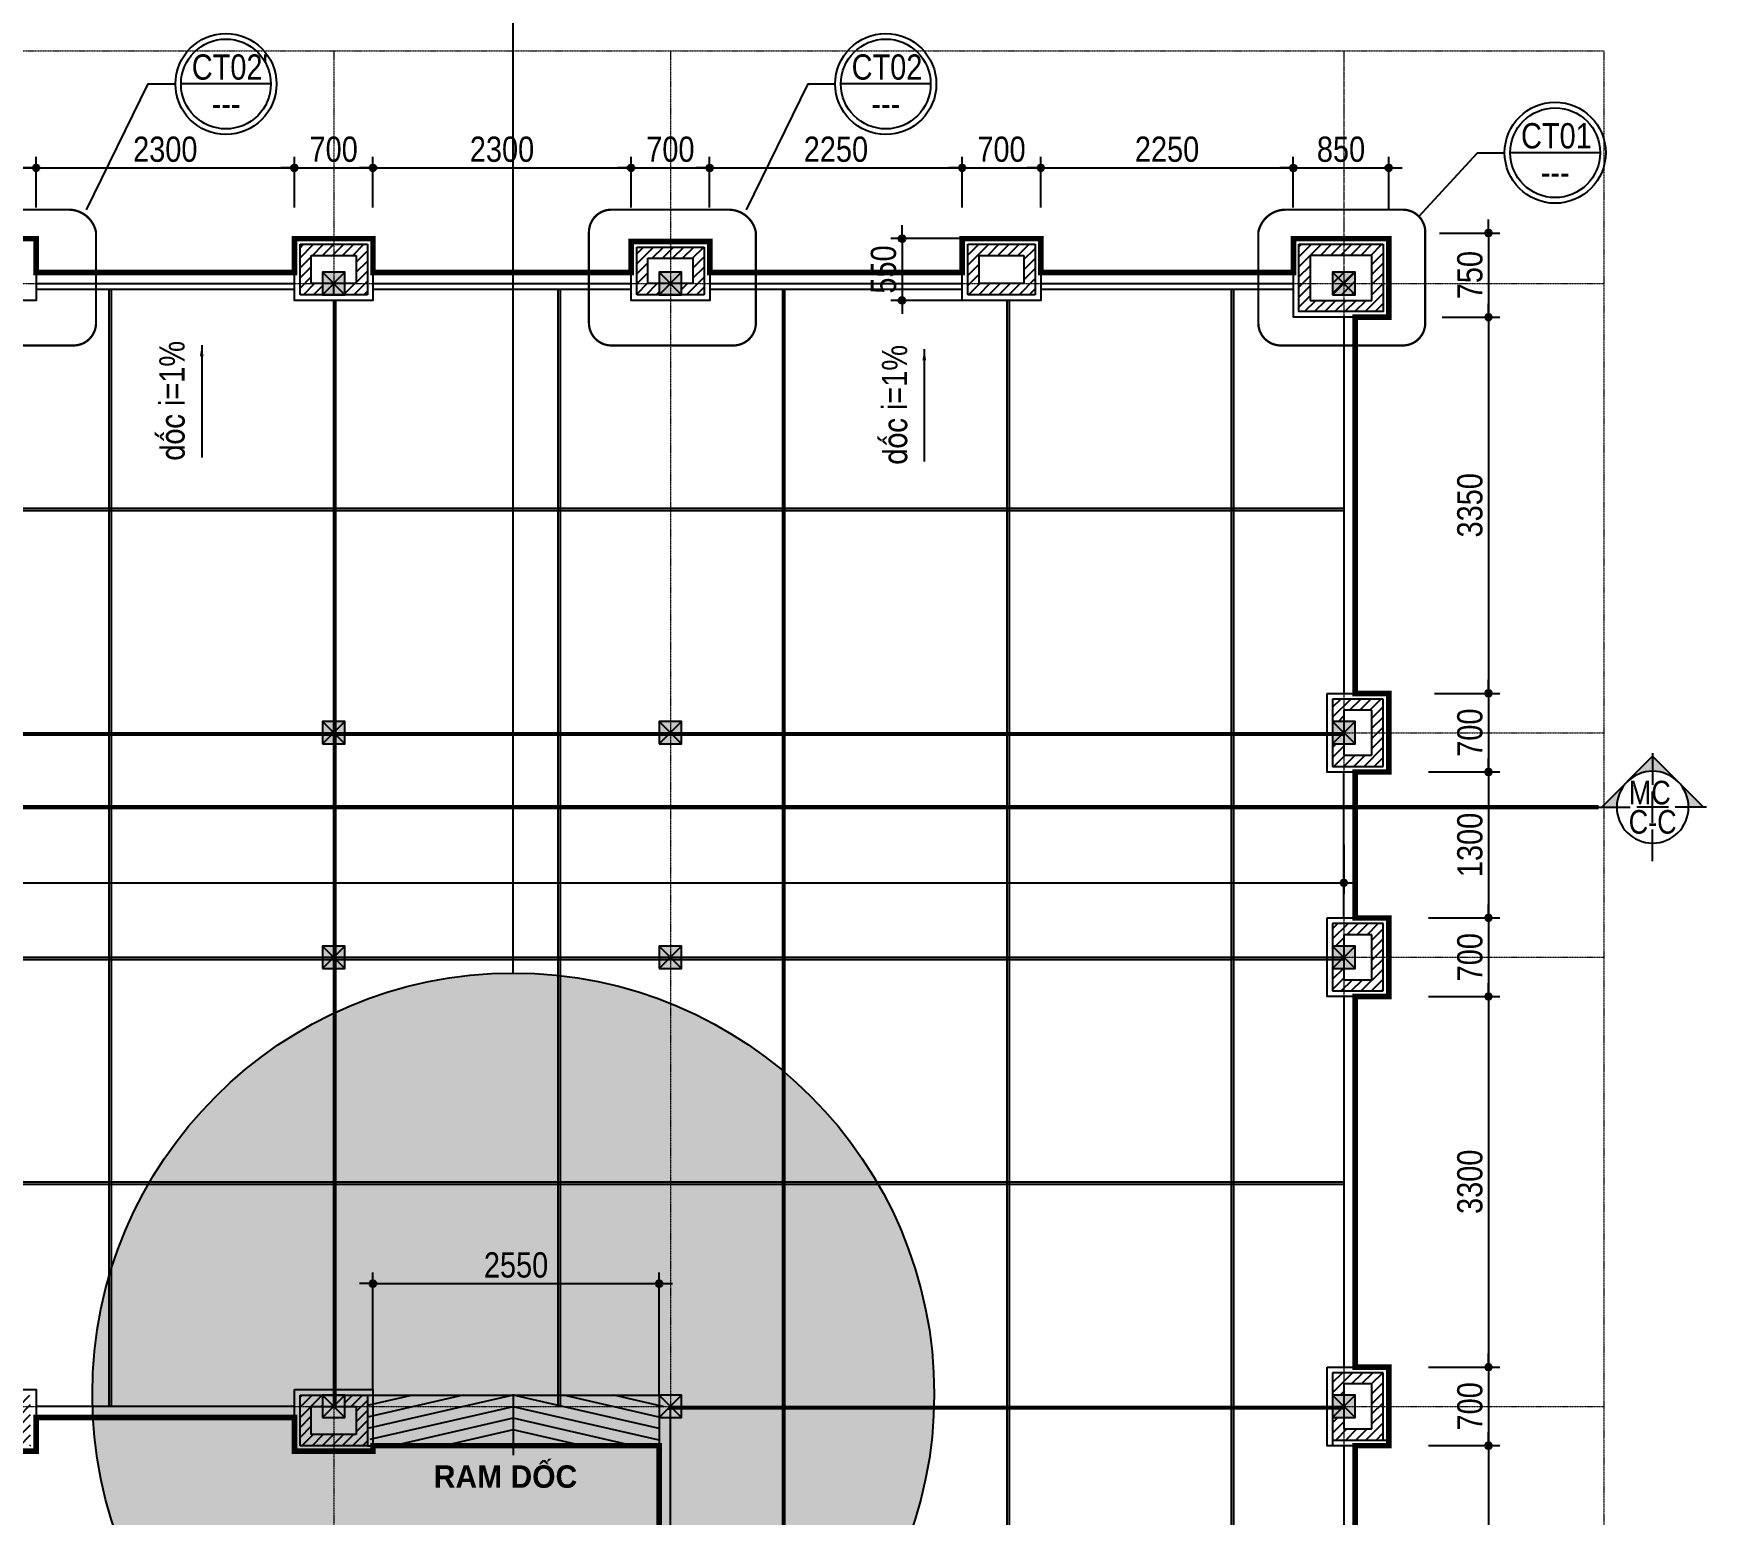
# Model space of a CAD drawing. Extents: x -79995 to 347433, y -157641 to 104789.
# Drawn here: x 8223 to 23130, y 9285 to 22475 of the extents above; entities that cross this region are included whole.
import ezdxf
from ezdxf.enums import TextEntityAlignment as Align

# ---------------------------------------------------------------- set-up
doc = ezdxf.new("R2010")
doc.units = 0
doc.linetypes.add('ACAD_ISO10W100', pattern=[18, 12, -3, 0, -3])
doc.linetypes.add('DASHED2', pattern=[0.375, 0.25, -0.125])
doc.layers.get('0').update_dxf_attribs({"color": 255, "linetype": 'CONTINUOUS'})
doc.layers.get('DEFPOINTS').update_dxf_attribs({"linetype": 'CONTINUOUS'})
for name, color, linetype in [('009', 251, 'CONTINUOUS'), ('daucat', 220, 'CONTINUOUS'), ('DIM', 1, 'CONTINUOUS'), ('HACTH', 8, 'CONTINUOUS'), ('KYHIEU', 3, 'CONTINUOUS'), ('TAGS', 60, 'CONTINUOUS'), ('TEXT', 7, 'CONTINUOUS'), ('TUONG', 131, 'CONTINUOUS'), ('WALL', 4, 'CONTINUOUS')]:
    doc.layers.add(name, color=color, linetype=linetype)
for name, color, linetype, lineweight in [('CAY', 84, 'CONTINUOUS', 5), ('NET-THAY', 2, 'CONTINUOUS', 13), ('TRUC', 24, 'CONTINUOUS', 0)]:
    doc.layers.add(name, color=color, linetype=linetype, lineweight=lineweight)
doc.styles.add('1', font='', dxfattribs={"height": 250})
doc.styles.add('HEL-CONDENSE', font='')
doc.styles.add('KICHTHUOC', font='', dxfattribs={"width": 0.8})
doc.styles.add('SWISS-CONDENSE', font='')
doc.styles.add('VNI-HELVE-CONDENSE', font='')
doc.styles.add('VNI-HELVE-CONDENSEN', font='')
doc.styles.get('1').set_extended_font_data('VNI-Helve-Condense')
doc.styles.get('HEL-CONDENSE').set_extended_font_data('VNI-Helve-Condense')
doc.styles.get('KICHTHUOC').set_extended_font_data('VNI-Helve-Condense')
doc.styles.get('SWISS-CONDENSE').set_extended_font_data('VNI-Swiss-Condense')
doc.styles.get('VNI-HELVE-CONDENSE').set_extended_font_data('VNI-Helve-Condense')
doc.styles.get('VNI-HELVE-CONDENSEN').set_extended_font_data('VNI-Helve-Condense')
doc.dimstyles.new('1-100', dxfattribs={"dimtxt": 200, "dimasz": 60, "dimexe": 0, "dimexo": 0, "dimgap": 70, "dimtad": 1, "dimtoh": 1, "dimdec": 0, "dimzin": 9, "dimdsep": 46, "dimtxsty": 'KICHTHUOC', "dimblk": 'KTHUOC', "dimcen": 15, "dimdle": 150, "dimclrd": 256, "dimclre": 256, "dimclrt": 7, "dimadec": 0, "dimazin": 0, "dimtfac": 1, "dimtdec": 0, "dimtix": 1, "dimtmove": 2, "dimatfit": 3, "dimfxl": 1, "dimtolj": 1, "dimtzin": 1, "dimarcsym": 0})
doc.dimstyles.new('D100', dxfattribs={"dimtxt": 225, "dimasz": 1.2, "dimexe": 100, "dimexo": 0, "dimgap": 50, "dimtad": 1, "dimdec": 0, "dimzin": 13, "dimdsep": 46, "dimtxsty": 'HEL-CONDENSE', "dimblk": 'D50', "dimcen": 0, "dimclrd": 1, "dimclre": 1, "dimclrt": 7, "dimadec": 0, "dimazin": 0, "dimtfac": 1, "dimtdec": 0, "dimtmove": 0, "dimatfit": 3, "dimldrblk": 'D50', "dimfxl": 1, "dimtolj": 1, "dimtzin": 13, "dimarcsym": 0})
pattern_1 = [(45, (-1312525.24, -405070), (-44.9012806, 44.9012806), [])]

# ---------------------------------------------------------------- blocks, each defined once
blk = doc.blocks.new('A$C225A2996')
at = {"layer": 'WALL'}
blk.add_hatch(color=4, dxfattribs=at).paths.add_polyline_path([(531, 82), (731, 82), (731, 282), (531, 282)])
at = {"layer": 'WALL', "color": 4}
for p, q in [((531, 282), (731, 82)), ((531, 82), (731, 282))]:
    blk.add_line(p, q, dxfattribs=at)
blk.add_lwpolyline([(531, 82), (731, 82), (731, 282), (531, 282)], close=True, dxfattribs=at)
blk = doc.blocks.new('mc2')
at = {"layer": 'KYHIEU', "ltscale": 0.7}
h = blk.add_hatch(color=256, dxfattribs=at)
h.paths.add_polyline_path([(600, 400), (600, 566), (317, 283, -0.198912)])
h.paths.add_polyline_path([(200, 0, -0.198912), (317, 283), (34, 0)])
h.paths.add_polyline_path([(317, -283, -0.198912), (200, 0), (34, 0)])
h.paths.add_polyline_path([(600, -566), (600, -400, -0.198912), (317, -283)])
for p, q in [((600, 566), (34, 0)), ((600, 600), (600, 250)), ((0, 0), (350, 0)), ((600, -566), (34, 0)), ((775, 0), (425, 0)), ((600, -175), (600, 175)), ((1200, 0), (850, 0)), ((600, -600), (600, -250))]:
    blk.add_line(p, q, dxfattribs=at)
blk.add_circle((600, 0), 400, dxfattribs=at)
at = {"style": 'VNI-HELVE-CONDENSE'}
for height, p in [(300, (612, 182)), (225, (609, -187))]:
    blk.add_attdef('A', text='', height=height, dxfattribs=at).set_placement(p, align=Align.MIDDLE_CENTER)
blk = doc.blocks.new('D50')
at = {"layer": 'DIM'}
blk.add_hatch(color=256, dxfattribs=at).paths.add_polyline_path([(25, 0, 1), (-25, 0, 1)])
blk.add_line((25, 0), (100, 0), dxfattribs=at)
blk.add_circle((0, 0), 25, dxfattribs=at)
blk = doc.blocks.new('*D99')
at = {"layer": 'DEFPOINTS', "color": 0, "transparency": 16777216}
for p in [(8248, 21278), (7548, 20925), (8248, 20925)]:
    blk.add_point(p, dxfattribs=at)
at = {"layer": 'DIM', "color": 1, "lineweight": -2, "transparency": 16777216}
for p, q in [((7548, 20925), (7548, 21378)), ((8248, 20925), (8248, 21378)), ((7550, 21278), (8247, 21278))]:
    blk.add_line(p, q, dxfattribs=at)
at = {"layer": 'DIM', "color": 1, "lineweight": -2, "transparency": 16777216, "xscale": 1.199999999999999, "yscale": 1.199999999999999, "zscale": 1.199999999999999, "rotation": 180}
blk.add_blockref('D50', (7548, 21278), dxfattribs=at)
at = {"layer": 'DIM', "color": 1, "lineweight": -2, "transparency": 16777216, "xscale": 1.199999999999999, "yscale": 1.199999999999999, "zscale": 1.199999999999999}
blk.add_blockref('D50', (8248, 21278), dxfattribs=at)
at = {"layer": 'DIM', "color": 7, "transparency": 16777216, "insert": (7898, 21443), "char_height": 225, "attachment_point": 5, "style": 'HEL-CONDENSE'}
blk.add_mtext('\\A1;700', dxfattribs=at)
blk = doc.blocks.new('*D100')
at = {"layer": 'DEFPOINTS', "color": 0, "transparency": 16777216}
for p in [(10548, 21278), (8248, 20925), (10548, 20925)]:
    blk.add_point(p, dxfattribs=at)
at = {"layer": 'DIM', "color": 1, "lineweight": -2, "transparency": 16777216}
for p, q in [((8248, 20925), (8248, 21378)), ((10548, 20925), (10548, 21378)), ((8250, 21278), (10547, 21278))]:
    blk.add_line(p, q, dxfattribs=at)
at = {"layer": 'DIM', "color": 1, "lineweight": -2, "transparency": 16777216, "xscale": 1.199999999999999, "yscale": 1.199999999999999, "zscale": 1.199999999999999, "rotation": 180}
blk.add_blockref('D50', (8248, 21278), dxfattribs=at)
at = {"layer": 'DIM', "color": 1, "lineweight": -2, "transparency": 16777216, "xscale": 1.199999999999999, "yscale": 1.199999999999999, "zscale": 1.199999999999999}
blk.add_blockref('D50', (10548, 21278), dxfattribs=at)
at = {"layer": 'DIM', "color": 7, "transparency": 16777216, "insert": (9398, 21443), "char_height": 225, "attachment_point": 5, "style": 'HEL-CONDENSE'}
blk.add_mtext('\\A1;2300', dxfattribs=at)
blk = doc.blocks.new('*D101')
at = {"layer": 'DEFPOINTS', "color": 0, "transparency": 16777216}
for p in [(11248, 21278), (10548, 20925), (11248, 20925)]:
    blk.add_point(p, dxfattribs=at)
at = {"layer": 'DIM', "color": 1, "lineweight": -2, "transparency": 16777216}
for p, q in [((10548, 20925), (10548, 21378)), ((11248, 20925), (11248, 21378)), ((10550, 21278), (11247, 21278))]:
    blk.add_line(p, q, dxfattribs=at)
at = {"layer": 'DIM', "color": 1, "lineweight": -2, "transparency": 16777216, "xscale": 1.199999999999999, "yscale": 1.199999999999999, "zscale": 1.199999999999999, "rotation": 180}
blk.add_blockref('D50', (10548, 21278), dxfattribs=at)
at = {"layer": 'DIM', "color": 1, "lineweight": -2, "transparency": 16777216, "xscale": 1.199999999999999, "yscale": 1.199999999999999, "zscale": 1.199999999999999}
blk.add_blockref('D50', (11248, 21278), dxfattribs=at)
at = {"layer": 'DIM', "color": 7, "transparency": 16777216, "insert": (10898, 21443), "char_height": 225, "attachment_point": 5, "style": 'HEL-CONDENSE'}
blk.add_mtext('\\A1;700', dxfattribs=at)
blk = doc.blocks.new('*D102')
at = {"layer": 'DEFPOINTS', "color": 0, "transparency": 16777216}
for p in [(13548, 21278), (11248, 20925), (13548, 20925)]:
    blk.add_point(p, dxfattribs=at)
at = {"layer": 'DIM', "color": 1, "lineweight": -2, "transparency": 16777216}
for p, q in [((11248, 20925), (11248, 21378)), ((13548, 20925), (13548, 21378)), ((11250, 21278), (13547, 21278))]:
    blk.add_line(p, q, dxfattribs=at)
at = {"layer": 'DIM', "color": 1, "lineweight": -2, "transparency": 16777216, "xscale": 1.199999999999999, "yscale": 1.199999999999999, "zscale": 1.199999999999999, "rotation": 180}
blk.add_blockref('D50', (11248, 21278), dxfattribs=at)
at = {"layer": 'DIM', "color": 1, "lineweight": -2, "transparency": 16777216, "xscale": 1.199999999999999, "yscale": 1.199999999999999, "zscale": 1.199999999999999}
blk.add_blockref('D50', (13548, 21278), dxfattribs=at)
at = {"layer": 'DIM', "color": 7, "transparency": 16777216, "insert": (12398, 21443), "char_height": 225, "attachment_point": 5, "style": 'HEL-CONDENSE'}
blk.add_mtext('\\A1;2300', dxfattribs=at)
blk = doc.blocks.new('*D103')
at = {"layer": 'DEFPOINTS', "color": 0, "transparency": 16777216}
for p in [(14248, 21278), (13548, 20925), (14248, 20925)]:
    blk.add_point(p, dxfattribs=at)
at = {"layer": 'DIM', "color": 1, "lineweight": -2, "transparency": 16777216}
for p, q in [((13548, 20925), (13548, 21378)), ((14248, 20925), (14248, 21378)), ((13550, 21278), (14247, 21278))]:
    blk.add_line(p, q, dxfattribs=at)
at = {"layer": 'DIM', "color": 1, "lineweight": -2, "transparency": 16777216, "xscale": 1.199999999999999, "yscale": 1.199999999999999, "zscale": 1.199999999999999, "rotation": 180}
blk.add_blockref('D50', (13548, 21278), dxfattribs=at)
at = {"layer": 'DIM', "color": 1, "lineweight": -2, "transparency": 16777216, "xscale": 1.199999999999999, "yscale": 1.199999999999999, "zscale": 1.199999999999999}
blk.add_blockref('D50', (14248, 21278), dxfattribs=at)
at = {"layer": 'DIM', "color": 7, "transparency": 16777216, "insert": (13898, 21443), "char_height": 225, "attachment_point": 5, "style": 'HEL-CONDENSE'}
blk.add_mtext('\\A1;700', dxfattribs=at)
blk = doc.blocks.new('*D104')
at = {"layer": 'DEFPOINTS', "color": 0, "transparency": 16777216}
for p in [(16498, 21278), (14248, 20925), (16498, 20925)]:
    blk.add_point(p, dxfattribs=at)
at = {"layer": 'DIM', "color": 1, "lineweight": -2, "transparency": 16777216}
for p, q in [((14248, 20925), (14248, 21378)), ((16498, 20925), (16498, 21378)), ((14250, 21278), (16497, 21278))]:
    blk.add_line(p, q, dxfattribs=at)
at = {"layer": 'DIM', "color": 1, "lineweight": -2, "transparency": 16777216, "xscale": 1.199999999999999, "yscale": 1.199999999999999, "zscale": 1.199999999999999, "rotation": 180}
blk.add_blockref('D50', (14248, 21278), dxfattribs=at)
at = {"layer": 'DIM', "color": 1, "lineweight": -2, "transparency": 16777216, "xscale": 1.199999999999999, "yscale": 1.199999999999999, "zscale": 1.199999999999999}
blk.add_blockref('D50', (16498, 21278), dxfattribs=at)
at = {"layer": 'DIM', "color": 7, "transparency": 16777216, "insert": (15373, 21443), "char_height": 225, "attachment_point": 5, "style": 'HEL-CONDENSE'}
blk.add_mtext('\\A1;2250', dxfattribs=at)
blk = doc.blocks.new('*D105')
at = {"layer": 'DEFPOINTS', "color": 0, "transparency": 16777216}
for p in [(17198, 21278), (16498, 20925), (17198, 20925)]:
    blk.add_point(p, dxfattribs=at)
at = {"layer": 'DIM', "color": 1, "lineweight": -2, "transparency": 16777216}
for p, q in [((16498, 20925), (16498, 21378)), ((17198, 20925), (17198, 21378)), ((16500, 21278), (17197, 21278))]:
    blk.add_line(p, q, dxfattribs=at)
at = {"layer": 'DIM', "color": 1, "lineweight": -2, "transparency": 16777216, "xscale": 1.199999999999999, "yscale": 1.199999999999999, "zscale": 1.199999999999999, "rotation": 180}
blk.add_blockref('D50', (16498, 21278), dxfattribs=at)
at = {"layer": 'DIM', "color": 1, "lineweight": -2, "transparency": 16777216, "xscale": 1.199999999999999, "yscale": 1.199999999999999, "zscale": 1.199999999999999}
blk.add_blockref('D50', (17198, 21278), dxfattribs=at)
at = {"layer": 'DIM', "color": 7, "transparency": 16777216, "insert": (16848, 21443), "char_height": 225, "attachment_point": 5, "style": 'HEL-CONDENSE'}
blk.add_mtext('\\A1;700', dxfattribs=at)
blk = doc.blocks.new('*D106')
at = {"layer": 'DEFPOINTS', "color": 0, "transparency": 16777216}
for p in [(19448, 21278), (17198, 20925), (19448, 20925)]:
    blk.add_point(p, dxfattribs=at)
at = {"layer": 'DIM', "color": 1, "lineweight": -2, "transparency": 16777216}
for p, q in [((17198, 20925), (17198, 21378)), ((19448, 20925), (19448, 21378)), ((17200, 21278), (19447, 21278))]:
    blk.add_line(p, q, dxfattribs=at)
at = {"layer": 'DIM', "color": 1, "lineweight": -2, "transparency": 16777216, "xscale": 1.199999999999999, "yscale": 1.199999999999999, "zscale": 1.199999999999999, "rotation": 180}
blk.add_blockref('D50', (17198, 21278), dxfattribs=at)
at = {"layer": 'DIM', "color": 1, "lineweight": -2, "transparency": 16777216, "xscale": 1.199999999999999, "yscale": 1.199999999999999, "zscale": 1.199999999999999}
blk.add_blockref('D50', (19448, 21278), dxfattribs=at)
at = {"layer": 'DIM', "color": 7, "transparency": 16777216, "insert": (18323, 21443), "char_height": 225, "attachment_point": 5, "style": 'HEL-CONDENSE'}
blk.add_mtext('\\A1;2250', dxfattribs=at)
blk = doc.blocks.new('*D107')
at = {"layer": 'DEFPOINTS', "color": 0, "transparency": 16777216}
for p in [(20298, 21278), (19448, 20925), (20298, 20910)]:
    blk.add_point(p, dxfattribs=at)
at = {"layer": 'DIM', "color": 1, "lineweight": -2, "transparency": 16777216}
for p, q in [((19448, 20925), (19448, 21378)), ((20298, 20910), (20298, 21378)), ((19450, 21278), (20297, 21278))]:
    blk.add_line(p, q, dxfattribs=at)
at = {"layer": 'DIM', "color": 1, "lineweight": -2, "transparency": 16777216, "xscale": 1.199999999999999, "yscale": 1.199999999999999, "zscale": 1.199999999999999, "rotation": 180}
blk.add_blockref('D50', (19448, 21278), dxfattribs=at)
at = {"layer": 'DIM', "color": 1, "lineweight": -2, "transparency": 16777216, "xscale": 1.199999999999999, "yscale": 1.199999999999999, "zscale": 1.199999999999999}
blk.add_blockref('D50', (20298, 21278), dxfattribs=at)
at = {"layer": 'DIM', "color": 7, "transparency": 16777216, "insert": (19873, 21443), "char_height": 225, "attachment_point": 5, "style": 'HEL-CONDENSE'}
blk.add_mtext('\\A1;850', dxfattribs=at)
blk = doc.blocks.new('*D108')
at = {"layer": 'DEFPOINTS', "color": 0, "transparency": 16777216}
for p in [(20751, 20698), (20773, 19948), (21187, 19948)]:
    blk.add_point(p, dxfattribs=at)
at = {"layer": 'DIM', "color": 1, "lineweight": -2, "transparency": 16777216}
for p, q in [((20751, 20698), (21287, 20698)), ((21187, 20696), (21187, 19949)), ((20773, 19948), (21287, 19948))]:
    blk.add_line(p, q, dxfattribs=at)
at = {"layer": 'DIM', "color": 1, "lineweight": -2, "transparency": 16777216, "xscale": 1.199999999999999, "yscale": 1.199999999999999, "zscale": 1.199999999999999}
for p, rotation in [((21187, 20698), 90), ((21187, 19948), 270)]:
    blk.add_blockref('D50', p, dxfattribs=dict(at, rotation=rotation))
at = {"layer": 'DIM', "color": 7, "transparency": 16777216, "insert": (21022, 20323), "char_height": 225, "attachment_point": 5, "rotation": 90, "style": 'HEL-CONDENSE'}
blk.add_mtext('\\A1;750', dxfattribs=at)
blk = doc.blocks.new('*D109')
at = {"layer": 'DEFPOINTS', "color": 0, "transparency": 16777216}
for p in [(20773, 19948), (20705, 16598), (21187, 16598)]:
    blk.add_point(p, dxfattribs=at)
at = {"layer": 'DIM', "color": 1, "lineweight": -2, "transparency": 16777216}
for p, q in [((20773, 19948), (21287, 19948)), ((21187, 19946), (21187, 16599)), ((20705, 16598), (21287, 16598))]:
    blk.add_line(p, q, dxfattribs=at)
at = {"layer": 'DIM', "color": 1, "lineweight": -2, "transparency": 16777216, "xscale": 1.199999999999999, "yscale": 1.199999999999999, "zscale": 1.199999999999999}
for p, rotation in [((21187, 19948), 90), ((21187, 16598), 270)]:
    blk.add_blockref('D50', p, dxfattribs=dict(at, rotation=rotation))
at = {"layer": 'DIM', "color": 7, "transparency": 16777216, "insert": (21022, 18273), "char_height": 225, "attachment_point": 5, "rotation": 90, "style": 'HEL-CONDENSE'}
blk.add_mtext('\\A1;3350', dxfattribs=at)
blk = doc.blocks.new('*D110')
at = {"layer": 'DEFPOINTS', "color": 0, "transparency": 16777216}
for p in [(20705, 16598), (20652, 15898), (21187, 15898)]:
    blk.add_point(p, dxfattribs=at)
at = {"layer": 'DIM', "color": 1, "lineweight": -2, "transparency": 16777216}
for p, q in [((20705, 16598), (21287, 16598)), ((21187, 16596), (21187, 15899)), ((20652, 15898), (21287, 15898))]:
    blk.add_line(p, q, dxfattribs=at)
at = {"layer": 'DIM', "color": 1, "lineweight": -2, "transparency": 16777216, "xscale": 1.199999999999999, "yscale": 1.199999999999999, "zscale": 1.199999999999999}
for p, rotation in [((21187, 16598), 90), ((21187, 15898), 270)]:
    blk.add_blockref('D50', p, dxfattribs=dict(at, rotation=rotation))
at = {"layer": 'DIM', "color": 7, "transparency": 16777216, "insert": (21022, 16248), "char_height": 225, "attachment_point": 5, "rotation": 90, "style": 'HEL-CONDENSE'}
blk.add_mtext('\\A1;700', dxfattribs=at)
blk = doc.blocks.new('*D111')
at = {"layer": 'DEFPOINTS', "color": 0, "transparency": 16777216}
for p in [(20652, 15898), (20652, 14598), (21187, 14598)]:
    blk.add_point(p, dxfattribs=at)
at = {"layer": 'DIM', "color": 1, "lineweight": -2, "transparency": 16777216}
for p, q in [((20652, 15898), (21287, 15898)), ((21187, 15896), (21187, 14599)), ((20652, 14598), (21287, 14598))]:
    blk.add_line(p, q, dxfattribs=at)
at = {"layer": 'DIM', "color": 1, "lineweight": -2, "transparency": 16777216, "xscale": 1.199999999999999, "yscale": 1.199999999999999, "zscale": 1.199999999999999}
for p, rotation in [((21187, 15898), 90), ((21187, 14598), 270)]:
    blk.add_blockref('D50', p, dxfattribs=dict(at, rotation=rotation))
at = {"layer": 'DIM', "color": 7, "transparency": 16777216, "insert": (21022, 15248), "char_height": 225, "attachment_point": 5, "rotation": 90, "style": 'HEL-CONDENSE'}
blk.add_mtext('\\A1;1300', dxfattribs=at)
blk = doc.blocks.new('*D112')
at = {"layer": 'DEFPOINTS', "color": 0, "transparency": 16777216}
for p in [(20652, 14598), (20652, 13898), (21187, 13898)]:
    blk.add_point(p, dxfattribs=at)
at = {"layer": 'DIM', "color": 1, "lineweight": -2, "transparency": 16777216}
for p, q in [((20652, 14598), (21287, 14598)), ((21187, 14596), (21187, 13899)), ((20652, 13898), (21287, 13898))]:
    blk.add_line(p, q, dxfattribs=at)
at = {"layer": 'DIM', "color": 1, "lineweight": -2, "transparency": 16777216, "xscale": 1.199999999999999, "yscale": 1.199999999999999, "zscale": 1.199999999999999}
for p, rotation in [((21187, 14598), 90), ((21187, 13898), 270)]:
    blk.add_blockref('D50', p, dxfattribs=dict(at, rotation=rotation))
at = {"layer": 'DIM', "color": 7, "transparency": 16777216, "insert": (21022, 14248), "char_height": 225, "attachment_point": 5, "rotation": 90, "style": 'HEL-CONDENSE'}
blk.add_mtext('\\A1;700', dxfattribs=at)
blk = doc.blocks.new('*D113')
at = {"layer": 'DEFPOINTS', "color": 0, "transparency": 16777216}
for p in [(20652, 13898), (20652, 10598), (21187, 10598)]:
    blk.add_point(p, dxfattribs=at)
at = {"layer": 'DIM', "color": 1, "lineweight": -2, "transparency": 16777216}
for p, q in [((20652, 13898), (21287, 13898)), ((21187, 13896), (21187, 10599)), ((20652, 10598), (21287, 10598))]:
    blk.add_line(p, q, dxfattribs=at)
at = {"layer": 'DIM', "color": 1, "lineweight": -2, "transparency": 16777216, "xscale": 1.199999999999999, "yscale": 1.199999999999999, "zscale": 1.199999999999999}
for p, rotation in [((21187, 13898), 90), ((21187, 10598), 270)]:
    blk.add_blockref('D50', p, dxfattribs=dict(at, rotation=rotation))
at = {"layer": 'DIM', "color": 7, "transparency": 16777216, "insert": (21022, 12248), "char_height": 225, "attachment_point": 5, "rotation": 90, "style": 'HEL-CONDENSE'}
blk.add_mtext('\\A1;3300', dxfattribs=at)
blk = doc.blocks.new('*D114')
at = {"layer": 'DEFPOINTS', "color": 0, "transparency": 16777216}
for p in [(20652, 10598), (20652, 9898), (21187, 9898)]:
    blk.add_point(p, dxfattribs=at)
at = {"layer": 'DIM', "color": 1, "lineweight": -2, "transparency": 16777216}
for p, q in [((20652, 10598), (21287, 10598)), ((21187, 10596), (21187, 9899)), ((20652, 9898), (21287, 9898))]:
    blk.add_line(p, q, dxfattribs=at)
at = {"layer": 'DIM', "color": 1, "lineweight": -2, "transparency": 16777216, "xscale": 1.199999999999999, "yscale": 1.199999999999999, "zscale": 1.199999999999999}
for p, rotation in [((21187, 10598), 90), ((21187, 9898), 270)]:
    blk.add_blockref('D50', p, dxfattribs=dict(at, rotation=rotation))
at = {"layer": 'DIM', "color": 7, "transparency": 16777216, "insert": (21022, 10248), "char_height": 225, "attachment_point": 5, "rotation": 90, "style": 'HEL-CONDENSE'}
blk.add_mtext('\\A1;700', dxfattribs=at)
blk = doc.blocks.new('*D115')
at = {"layer": 'DEFPOINTS', "color": 0, "transparency": 16777216}
for p in [(20652, 9898), (20652, 6548), (21187, 6548)]:
    blk.add_point(p, dxfattribs=at)
at = {"layer": 'DIM', "color": 1, "lineweight": -2, "transparency": 16777216}
for p, q in [((20652, 9898), (21287, 9898)), ((21187, 9896), (21187, 6549)), ((20652, 6548), (21287, 6548))]:
    blk.add_line(p, q, dxfattribs=at)
at = {"layer": 'DIM', "color": 1, "lineweight": -2, "transparency": 16777216, "xscale": 1.199999999999999, "yscale": 1.199999999999999, "zscale": 1.199999999999999}
for p, rotation in [((21187, 9898), 90), ((21187, 6548), 270)]:
    blk.add_blockref('D50', p, dxfattribs=dict(at, rotation=rotation))
at = {"layer": 'DIM', "color": 7, "transparency": 16777216, "insert": (21022, 8223), "char_height": 225, "attachment_point": 5, "rotation": 90, "style": 'HEL-CONDENSE'}
blk.add_mtext('\\A1;3350', dxfattribs=at)
blk = doc.blocks.new('A$C5F494123')
at = {"layer": 'TAGS', "color": 254, "ltscale": 1000}
blk.add_line((400, 0), (-400, 0), dxfattribs=at)
at = {"layer": 'TAGS', "ltscale": 1000}
blk.add_circle((0, 0), 450, dxfattribs=at)
at = {"layer": 'TAGS', "color": 254, "ltscale": 1000}
blk.add_circle((0, 0), 400, dxfattribs=at)
at = {"layer": 'TAGS', "ltscale": 1000, "style": 'VNI-HELVE-CONDENSEN'}
blk.add_attdef('A', (-84, 67), '', height=225, dxfattribs=at)
blk.add_attdef('A', text='', height=225, dxfattribs=at).set_placement((1, -62), align=Align.TOP_CENTER)
blk = doc.blocks.new('*D151')
at = {"layer": 'CAY', "color": 1, "lineweight": -2, "transparency": 16777216}
for p, q in [((-13102, 15248), (-13102, 14811)), ((19898, 15248), (19898, 14811)), ((-13100, 14911), (19897, 14911))]:
    blk.add_line(p, q, dxfattribs=at)
at = {"layer": 'DEFPOINTS', "color": 0, "transparency": 16777216}
for p in [(-13102, 15248), (19898, 15248), (19898, 14911)]:
    blk.add_point(p, dxfattribs=at)
at = {"layer": 'CAY', "color": 1, "lineweight": -2, "transparency": 16777216, "xscale": 1.199999999999999, "yscale": 1.199999999999999, "zscale": 1.199999999999999, "rotation": 180}
blk.add_blockref('D50', (-13102, 14911), dxfattribs=at)
at = {"layer": 'CAY', "color": 1, "lineweight": -2, "transparency": 16777216, "xscale": 1.199999999999999, "yscale": 1.199999999999999, "zscale": 1.199999999999999}
blk.add_blockref('D50', (19898, 14911), dxfattribs=at)
at = {"layer": 'CAY', "color": 7, "transparency": 16777216, "insert": (3398, 15076), "char_height": 225, "attachment_point": 5, "style": 'HEL-CONDENSE'}
blk.add_mtext('\\A1;33000', dxfattribs=at)
blk = doc.blocks.new('*D153')
at = {"layer": '009', "color": 1, "lineweight": -2, "transparency": 16777216}
for p, q in [((16498, 20648), (15862, 20648)), ((15962, 20646), (15962, 20099)), ((16498, 20098), (15862, 20098))]:
    blk.add_line(p, q, dxfattribs=at)
at = {"layer": 'DEFPOINTS', "color": 0, "transparency": 16777216}
for p in [(16498, 20648), (15962, 20098), (16498, 20098)]:
    blk.add_point(p, dxfattribs=at)
at = {"layer": '009', "color": 1, "lineweight": -2, "transparency": 16777216, "xscale": 1.199999999999999, "yscale": 1.199999999999999, "zscale": 1.199999999999999}
for p, rotation in [((15962, 20648), 90), ((15962, 20098), 270)]:
    blk.add_blockref('D50', p, dxfattribs=dict(at, rotation=rotation))
at = {"layer": '009', "color": 7, "transparency": 16777216, "insert": (15798, 20373), "char_height": 225, "attachment_point": 5, "rotation": 90, "style": 'HEL-CONDENSE'}
blk.add_mtext('\\A1;550', dxfattribs=at)
blk = doc.blocks.new('*D157')
at = {"layer": 'DEFPOINTS', "color": 0, "transparency": 16777216}
for p in [(13798, 11341), (11248, 10398), (13798, 10348)]:
    blk.add_point(p, dxfattribs=at)
at = {"layer": 'DIM', "color": 1, "lineweight": -2, "transparency": 16777216}
for p, q in [((11248, 10398), (11248, 11441)), ((11250, 11341), (13797, 11341)), ((13798, 10348), (13798, 11441))]:
    blk.add_line(p, q, dxfattribs=at)
at = {"layer": 'DIM', "color": 1, "lineweight": -2, "transparency": 16777216, "xscale": 1.199999999999999, "yscale": 1.199999999999999, "zscale": 1.199999999999999, "rotation": 180}
blk.add_blockref('D50', (11248, 11341), dxfattribs=at)
at = {"layer": 'DIM', "color": 1, "lineweight": -2, "transparency": 16777216, "xscale": 1.199999999999999, "yscale": 1.199999999999999, "zscale": 1.199999999999999}
blk.add_blockref('D50', (13798, 11341), dxfattribs=at)
at = {"layer": 'DIM', "color": 7, "transparency": 16777216, "insert": (12523, 11506), "char_height": 225, "attachment_point": 5, "style": 'HEL-CONDENSE'}
blk.add_mtext('\\A1;2550', dxfattribs=at)
blk = doc.blocks.new('KTHUOC')
at = {"ltscale": 50}
h = blk.add_hatch(color=256, dxfattribs=at)
edge = h.paths.add_edge_path()
edge.add_line((0.28, 0.53), (-0.53, -0.28))
edge.add_arc((-0.41, -0.41), 0.175, 135, 225)
edge.add_arc((-0.41, -0.41), 0.175, 225, 315)
edge.add_line((-0.28, -0.53), (0.53, 0.28))
edge.add_arc((0.41, 0.41), 0.175, 315, 405)
edge.add_arc((0.41, 0.41), 0.175, 45, 135)
for p, q in [((0, -2), (0, 2)), ((-3, 0), (3, 0))]:
    blk.add_line(p, q)
blk.add_lwpolyline([(0.28, 0.53), (-0.53, -0.28, 0.414214), (-0.53, -0.53), (-0.53, -0.53, 0.414214), (-0.28, -0.53), (0.53, 0.28, 0.414214), (0.53, 0.53), (0.53, 0.53, 0.414214)], format="xyb", close=True)

msp = doc.modelspace()

# ---------------------------------------------------------------- hatches: boundary and pattern name
at = {"layer": '009'}
h = msp.add_hatch(dxfattribs=at)
h.set_pattern_fill('ANSI31', color=256, scale=20, style=0)
h.set_pattern_definition(pattern_1)
h.paths.add_polyline_path([(11198.452, 20597.64), (10598.452, 20597.64), (10598.452, 20147.64), (10798.452, 20147.64), (10798.452, 20247.64), (10698.452, 20247.64), (10698.452, 20497.64), (11098.452, 20497.64), (11098.452, 20247.64), (10998.452, 20247.64), (10998.452, 20147.64), (11198.452, 20147.64)])
h.paths.add_polyline_path([(13598.452, 20572.64), (13598.452, 20147.64), (13798.452, 20147.64), (13798.452, 20247.64), (13698.452, 20247.64), (13698.452, 20472.64), (14098.452, 20472.64), (14098.452, 20247.64), (13998.452, 20247.64), (13998.452, 20147.64), (14198.452, 20147.64), (14198.452, 20572.64)])
h.paths.add_polyline_path([(17148.452, 20597.64), (16548.452, 20597.64), (16548.452, 20147.64), (17148.452, 20147.64)])
h.paths.add_polyline_path([(17048.452, 20497.64), (17048.452, 20247.64), (16648.452, 20247.64), (16648.452, 20497.64)], flags=16)
h = msp.add_hatch(dxfattribs=at)
h.set_pattern_fill('ANSI31', color=256, scale=20, style=0)
h.set_pattern_definition(pattern_1)
h.paths.add_polyline_path([(19498.452, 20597.64), (19498.452, 19997.64), (20248.452, 19997.64), (20248.452, 20597.64)])
h.paths.add_polyline_path([(20148.452, 20497.64), (20148.452, 20097.64), (19598.452, 20097.64), (19598.452, 20497.64)], flags=16)
h.paths.add_polyline_path([(19998.452, 20347.64), (19998.452, 20147.64), (19798.452, 20147.64), (19798.452, 20347.64)], flags=0)
h.paths.add_polyline_path([(20248.452, 16547.64), (19798.452, 16547.64), (19798.452, 16347.64), (19898.452, 16347.64), (19898.452, 16447.64), (20148.452, 16447.64), (20148.452, 16047.64), (19898.452, 16047.64), (19898.452, 16147.64), (19798.452, 16147.64), (19798.452, 15947.64), (20248.452, 15947.64)])
h = msp.add_hatch(dxfattribs=at)
h.set_pattern_fill('ANSI31', color=256, scale=20, style=0)
h.set_pattern_definition(pattern_1)
h.paths.add_polyline_path([(19798.452, 14547.64), (19798.452, 14347.64), (19898.452, 14347.64), (19898.452, 14447.64), (20148.452, 14447.64), (20148.452, 14047.64), (19898.452, 14047.64), (19898.452, 14147.64), (19798.452, 14147.64), (19798.452, 13947.64), (20248.452, 13947.64), (20248.452, 14547.64)])
h.paths.add_polyline_path([(19798.452, 10547.64), (19798.452, 10347.64), (19898.452, 10347.64), (19898.452, 10447.64), (20148.452, 10447.64), (20148.452, 10047.64), (19898.452, 10047.64), (19898.452, 10147.64), (19798.452, 10147.64), (19798.452, 9947.64), (20248.452, 9947.64), (20248.452, 10547.64)])
h = msp.add_hatch(dxfattribs=at)
h.set_pattern_fill('ANSI31', color=256, scale=20, style=0)
h.set_pattern_definition(pattern_1)
h.paths.add_polyline_path([(10598.452, 9897.64), (11198.452, 9897.64), (11198.452, 10347.64), (10998.452, 10347.64), (10998.452, 10247.64), (11098.452, 10247.64), (11098.452, 9997.64), (10698.452, 9997.64), (10698.452, 10247.64), (10798.452, 10247.64), (10798.452, 10347.64), (10598.452, 10347.64)])
h.paths.add_polyline_path([(7598.452, 10347.64), (7598.452, 9897.64), (8198.452, 9897.64), (8198.452, 10347.64)])
h.paths.add_polyline_path([(8098.452, 10247.64), (8098.452, 9997.64), (7698.452, 9997.64), (7698.452, 10247.64)], flags=16)
h.paths.add_polyline_path([(5798.452, 10247.64), (5798.452, 9997.64), (5398.452, 9997.64), (5398.452, 10147.64), (5298.452, 10147.64), (5298.452, 9897.64), (5898.452, 9897.64), (5898.452, 10347.64), (5498.452, 10347.64), (5498.452, 10247.64)])

# ---------------------------------------------------------------- linework, layer by layer
at = {"const_width": 50}
for points in [[(7548.452, 20647.64), (8248.452, 20647.64), (8248.452, 20347.64), (10548.452, 20347.64), (10548.452, 20647.64), (11248.452, 20647.64), (11248.452, 20347.64), (13548.452, 20347.64), (13548.452, 20622.64), (14248.452, 20622.64), (14248.452, 20347.64), (16498.452, 20347.64), (16498.452, 20647.64), (17198.452, 20647.64), (17198.452, 20347.64), (19448.452, 20347.64), (19448.452, 20647.64), (20298.452, 20647.64), (20298.452, 19947.64), (19998.452, 19947.64), (19998.452, 16597.64), (20298.452, 16597.64), (20298.452, 15897.64), (19998.452, 15897.64), (19998.452, 14597.64), (20298.452, 14597.64), (20298.452, 13897.64), (19998.452, 13897.64), (19998.452, 10597.64), (20298.452, 10597.64), (20298.452, 9897.64), (19998.452, 9897.64), (19998.452, 6547.64)], [(13798.402, 6547.64), (13798.452, 9897.64), (11248.452, 9897.64), (11248.452, 9847.64), (10548.452, 9847.64), (10548.452, 10147.64), (8248.452, 10147.64), (8248.452, 9847.64), (7548.452, 9847.64)]]:
    msp.add_lwpolyline(points, dxfattribs=at)
for points in [[(8248.452, 20347.64), (10548.452, 20347.64)], [(11248.452, 20347.64), (13548.452, 20347.64)], [(14248.452, 20347.64), (16498.452, 20347.64)], [(17198.452, 20347.64), (19448.452, 20347.64)], [(8248.452, 20247.64), (10548.452, 20247.64)], [(8248.452, 20197.64), (10548.452, 20197.64)], [(8898.452, 10247.64), (8898.452, 20197.64)], [(8918.452, 10247.64), (8918.452, 20197.64)], [(10898.452, 20147.64), (10898.452, 20247.64)], [(11248.452, 20247.64), (13548.452, 20247.64)], [(11248.452, 20197.64), (13548.452, 20197.64)], [(12898.452, 10247.64), (12898.452, 20197.64)], [(12918.452, 10247.64), (12918.452, 20197.64)], [(14248.452, 20247.64), (16498.452, 20247.64)], [(14248.452, 20197.64), (16498.452, 20197.64)], [(14898.452, 6247.64), (14898.452, 20197.64)], [(14918.452, 6247.64), (14918.452, 20197.64)], [(17198.452, 20247.64), (19448.452, 20247.64)], [(17198.452, 20197.64), (19448.452, 20197.64)], [(18898.452, 6247.64), (18898.452, 20197.64)], [(18918.452, 6247.64), (18918.452, 20197.64)], [(10898.452, 10247.64), (10898.452, 20097.64)], [(10918.452, 10247.64), (10918.452, 20097.64)], [(16898.452, 6247.64), (16898.452, 20097.64)], [(16918.452, 6247.64), (16918.452, 20097.64)], [(19898.452, 19947.64), (19898.452, 16597.64)], [(19998.452, 19947.64), (19998.452, 16597.64)], [(-13101.548, 18247.64), (19898.452, 18247.64)], [(-13101.548, 18227.64), (19898.452, 18227.64)], [(-13101.548, 16247.64), (19898.452, 16247.64)], [(-13101.548, 16227.64), (19898.452, 16227.64)], [(19898.452, 14597.64), (19898.452, 15897.64)], [(19998.452, 14597.64), (19998.452, 15897.64)], [(-13101.548, 14247.64), (19898.452, 14247.64)], [(-13101.548, 14227.64), (19898.452, 14227.64)], [(19898.452, 13897.64), (19898.452, 10597.64)], [(19898.452, 13897.64), (19898.452, 10597.64)], [(19998.452, 13897.64), (19998.452, 10597.64)], [(-13101.548, 12247.64), (19898.452, 12247.64)], [(-13101.548, 12227.64), (19898.452, 12227.64)], [(10548.452, 10247.64), (8248.452, 10247.64)], [(10548.452, 10147.64), (8248.452, 10147.64)], [(13798.402, 6547.64), (13802.029, 10151.217)], [(13898.452, 6597.64), (13898.452, 10222.64), (13878.452, 10222.64)], [(13898.452, 10247.64), (19898.452, 10247.64)], [(13898.452, 10227.64), (19898.452, 10227.64)], [(19898.452, 9897.64), (19898.452, 6547.64)], [(19898.452, 9897.64), (19898.452, 6547.64)], [(19998.452, 9897.64), (19998.452, 6547.64)]]:
    msp.add_lwpolyline(points)
at = {"layer": 'daucat', "linetype": 'DASHED2', "ltscale": 500, "const_width": 20}
for points in [[(7493.565, 20905.987), (8530.853, 20905.987, -0.365937887), (8780.853, 20705.987), (8780.853, 19896.592, -0.414213562), (8580.853, 19696.592), (7493.565, 19696.592, -0.414213562), (7293.565, 19896.592), (7293.565, 20705.987, -0.414213562)], [(13372.422, 20905.987), (14409.709, 20905.987, -0.365937887), (14659.709, 20705.987), (14659.709, 19896.592, -0.414213562), (14459.709, 19696.592), (13372.422, 19696.592, -0.414213562), (13172.422, 19896.592), (13172.422, 20705.987, -0.414213562)], [(19386.295, 20905.987), (20423.583, 20905.987, -0.414213562), (20623.583, 20705.987), (20623.583, 19896.592, -0.414213562), (20423.583, 19696.592), (19336.295, 19696.592, -0.414213562), (19136.295, 19896.592), (19136.295, 20705.987, -0.365937887)]]:
    msp.add_lwpolyline(points, format="xyb", close=True, dxfattribs=at)
at = {"layer": 'daucat', "linetype": 'DASHED2', "ltscale": 2000, "const_width": 40}
msp.add_lwpolyline([(-17676.24, 15584.65), (22169.619, 15584.65)], dxfattribs=at)
at = {"layer": 'HACTH'}
for points in [[(11198.452, 10347.64), (13798.452, 10347.64)], [(13798.452, 10049.44), (12498.452, 10347.64), (11198.452, 10049.44)], [(12051.181, 10347.64), (11198.452, 10152.037)], [(11603.909, 10347.64), (11198.452, 10254.634)], [(13820.81, 10146.909), (12945.724, 10347.64)], [(13843.168, 10244.377), (13392.995, 10347.64)], [(13798.452, 9946.843), (12498.452, 10245.043), (11220.81, 9951.971)], [(13565.681, 9897.64), (12498.452, 10142.445), (11431.223, 9897.64)], [(13118.41, 9897.64), (12498.452, 10039.848), (11878.495, 9897.64)], [(11198.452, 9897.64), (13798.452, 9897.64)]]:
    msp.add_lwpolyline(points, dxfattribs=at)
at = {"layer": 'NET-THAY', "linetype": 'ByBlock', "lineweight": -2}
for points in [[(7548.452, 20647.64), (8248.452, 20647.64), (8248.452, 20097.64), (7548.452, 20097.64)], [(10548.452, 20647.64), (11248.452, 20647.64), (11248.452, 20097.64), (10548.452, 20097.64)], [(13548.452, 20622.64), (14248.452, 20622.64), (14248.452, 20097.64), (13548.452, 20097.64)], [(16498.452, 20647.64), (17198.452, 20647.64), (17198.452, 20097.64), (16498.452, 20097.64)], [(19448.452, 20647.64), (20298.452, 20647.64), (20298.452, 19947.64), (19448.452, 19947.64)], [(19748.452, 16597.64), (20298.452, 16597.64), (20298.452, 15897.64), (19748.452, 15897.64)], [(19748.452, 14597.64), (20298.452, 14597.64), (20298.452, 13897.64), (19748.452, 13897.64)], [(19748.452, 10597.64), (20298.452, 10597.64), (20298.452, 9897.64), (19748.452, 9897.64)], [(7548.452, 10397.64), (8248.452, 10397.64), (8248.452, 9847.64), (7548.452, 9847.64)], [(10548.452, 10397.64), (11248.452, 10397.64), (11248.452, 9847.64), (10548.452, 9847.64)]]:
    msp.add_lwpolyline(points, close=True, dxfattribs=at)
at = {"layer": 'TEXT', "color": 7, "linetype": 'ByBlock'}
for points in [[(8697.221, 20905.987), (9246.839, 22025.291), (9488.183, 22025.291)], [(14576.077, 20905.987), (15125.696, 22025.291), (15367.04, 22025.291)], [(20567.458, 20844.911), (21089.569, 21413.072), (21330.913, 21413.072)]]:
    msp.add_lwpolyline(points, dxfattribs=at)
at = {"layer": 'TRUC', "linetype": 'ACAD_ISO10W100', "ltscale": 0.2}
msp.add_lwpolyline([(-15555.532, 22319.896), (22214.78, 22319.896), (22214.78, 1217.867), (-15555.532, 1217.867)], close=True, dxfattribs=at)
for points in [[(10898.452, 22319.896), (10898.452, 20147.64)], [(13898.452, 22319.896), (13898.452, 1217.867)], [(13898.452, 22319.896), (13898.452, 1217.867)], [(19898.452, 22319.896), (19898.452, 6547.64)], [(-15555.532, 20247.64), (22214.78, 20247.64)], [(10898.452, 20097.64), (10898.452, 1217.867)], [(-15555.532, 16247.64), (22214.78, 16247.64)], [(-15555.532, 14247.64), (22214.78, 14247.64)], [(-15555.532, 10247.64), (22214.78, 10247.64)]]:
    msp.add_lwpolyline(points, dxfattribs=at)
at = {"layer": 'TRUC', "linetype": 'DASHED2', "ltscale": 0.2}
msp.add_lwpolyline([(19898.452, 22319.896), (19898.452, 6547.64)], dxfattribs=at)
at = {"layer": 'TUONG'}
for p, q in [((10598.452, 20147.64), (10598.452, 20597.64)), ((10598.452, 20597.64), (11198.452, 20597.64)), ((11198.452, 20597.64), (11198.452, 20147.64)), ((13598.452, 20147.64), (13598.452, 20572.64)), ((13598.452, 20572.64), (14198.452, 20572.64)), ((14198.452, 20572.64), (14198.452, 20147.64)), ((16548.452, 20147.64), (16548.452, 20597.64)), ((16548.452, 20597.64), (17148.452, 20597.64)), ((17148.452, 20597.64), (17148.452, 20147.64)), ((19498.452, 20597.64), (20248.452, 20597.64)), ((10698.452, 20247.64), (10698.452, 20497.64)), ((10698.452, 20497.64), (11098.452, 20497.64)), ((11098.452, 20497.64), (11098.452, 20247.64)), ((13698.452, 20247.64), (13698.452, 20472.64)), ((13698.452, 20472.64), (14098.452, 20472.64)), ((14098.452, 20472.64), (14098.452, 20247.64)), ((16648.452, 20247.64), (16648.452, 20497.64)), ((16648.452, 20497.64), (17048.452, 20497.64)), ((17048.452, 20497.64), (17048.452, 20247.64)), ((11198.452, 20147.64), (10598.452, 20147.64)), ((11098.452, 20247.64), (10698.452, 20247.64)), ((14198.452, 20147.64), (13598.452, 20147.64)), ((14098.452, 20247.64), (13698.452, 20247.64)), ((17148.452, 20147.64), (16548.452, 20147.64)), ((17048.452, 20247.64), (16648.452, 20247.64)), ((19798.452, 16547.64), (19798.452, 15947.64)), ((20248.452, 16547.64), (19798.452, 16547.64)), ((20248.452, 15947.64), (20248.452, 16547.64)), ((19898.452, 16447.64), (19898.452, 16047.64)), ((20148.452, 16447.64), (19898.452, 16447.64)), ((20148.452, 16047.64), (20148.452, 16447.64)), ((19898.452, 16047.64), (20148.452, 16047.64)), ((19798.452, 15947.64), (20248.452, 15947.64)), ((19798.452, 14547.64), (19798.452, 13947.64)), ((20248.452, 14547.64), (19798.452, 14547.64)), ((20248.452, 13947.64), (20248.452, 14547.64)), ((19898.452, 14447.64), (19898.452, 14047.64)), ((20148.452, 14447.64), (19898.452, 14447.64)), ((20148.452, 14047.64), (20148.452, 14447.64)), ((19898.452, 14047.64), (20148.452, 14047.64)), ((19798.452, 13947.64), (20248.452, 13947.64)), ((19798.452, 10547.64), (19798.452, 9897.64)), ((20248.452, 10547.64), (19798.452, 10547.64)), ((19898.452, 10447.64), (19898.452, 10047.64)), ((20148.452, 10447.64), (19898.452, 10447.64)), ((20148.452, 10047.64), (20148.452, 10447.64)), ((20248.452, 9947.64), (20248.452, 10547.64)), ((10598.452, 9897.64), (10598.452, 10347.64)), ((10598.452, 10347.64), (11198.452, 10347.64)), ((11198.452, 10347.64), (11198.452, 9897.64)), ((10698.452, 9997.64), (10698.452, 10247.64)), ((10698.452, 10247.64), (11098.452, 10247.64)), ((11098.452, 10247.64), (11098.452, 9997.64)), ((11098.452, 9997.64), (10698.452, 9997.64)), ((19898.452, 10047.64), (20148.452, 10047.64)), ((11198.452, 9897.64), (10598.452, 9897.64)), ((19798.452, 9947.64), (20298.452, 9947.64))]:
    msp.add_line(p, q, dxfattribs=at)
at = {"layer": 'TUONG', "color": 4}
for p, q in [((20148.452, 20497.64), (19598.452, 20497.64)), ((19598.452, 20497.64), (19598.452, 20097.64)), ((20148.452, 20097.64), (20148.452, 20497.64)), ((19598.452, 20097.64), (20148.452, 20097.64))]:
    msp.add_line(p, q, dxfattribs=at)
msp.add_lwpolyline([(20248.452, 20597.64), (20248.452, 19997.64), (19498.452, 19997.64), (19498.452, 20597.64)], dxfattribs=at)

# ---------------------------------------------------------------- block references
at = {"layer": 'KYHIEU', "ltscale": 0.7}
ref = msp.add_blockref('mc2', (22649.619, 16064.65), dxfattribs=dict(at, xscale=-0.8000000007450581, yscale=0.7999999995809048, zscale=0.8, rotation=90))
ref.add_attrib('A', 'MC', dxfattribs={"layer": '0', "height": 210, "style": 'VNI-HELVE-CONDENSE'}).set_placement((22623.813, 15714.371), align=Align.MIDDLE_CENTER)
ref.add_attrib('A', 'C-C', dxfattribs={"layer": '0', "height": 210, "style": 'VNI-HELVE-CONDENSE'}).set_placement((22649.619, 15453.438), align=Align.MIDDLE_CENTER)
at = {"layer": 'TAGS', "ltscale": 1000}
ref = msp.add_blockref('A$C5F494123', (9938.183, 22025.291), dxfattribs=at)
ref.add_attrib('A', '---', dxfattribs={"color": 7, "ltscale": 1000, "height": 225, "style": 'VNI-HELVE-CONDENSEN'}).set_placement((9939.329, 21963.604), align=Align.TOP_CENTER)
ref.add_attrib('A', "CT02'", (9634.191, 22063.888), dxfattribs={"color": 7, "ltscale": 1000, "height": 225, "style": 'VNI-HELVE-CONDENSEN'})
ref = msp.add_blockref('A$C5F494123', (15817.04, 22025.291), dxfattribs=at)
ref.add_attrib('A', '---', dxfattribs={"color": 7, "ltscale": 1000, "height": 225, "style": 'VNI-HELVE-CONDENSEN'}).set_placement((15818.185, 21963.604), align=Align.TOP_CENTER)
ref.add_attrib('A', 'CT02', (15513.048, 22063.888), dxfattribs={"color": 7, "ltscale": 1000, "height": 225, "style": 'VNI-HELVE-CONDENSEN'})
ref = msp.add_blockref('A$C5F494123', (21780.913, 21413.072), dxfattribs=at)
ref.add_attrib('A', '---', dxfattribs={"color": 7, "ltscale": 1000, "height": 225, "style": 'VNI-HELVE-CONDENSEN'}).set_placement((21782.059, 21351.385), align=Align.TOP_CENTER)
ref.add_attrib('A', 'CT01', (21476.922, 21451.668), dxfattribs={"color": 7, "ltscale": 1000, "height": 225, "style": 'VNI-HELVE-CONDENSEN'})
at = {"layer": 'TUONG', "color": 4}
for p in [(10267.062, 20066.007), (13267.062, 20066.007), (19267.062, 20066.007), (10267.062, 16066.007), (13267.062, 16066.007), (19267.062, 16066.007), (10267.062, 14066.007), (13267.062, 14066.007), (19267.062, 14066.007), (10267.062, 10066.007), (13267.062, 10066.007), (19267.062, 10066.007)]:
    msp.add_blockref('A$C225A2996', p, dxfattribs=at)

# ---------------------------------------------------------------- texts
at = {"layer": 'TEXT', "char_height": 225, "attachment_point": 2, "rotation": 90, "style": '1'}
for insert in [(9344.713, 19204.125), (15782.287, 19168.257)]:
    msp.add_mtext('doác i=1%', dxfattribs=dict(at, insert=insert))
at = {"layer": 'TEXT', "linetype": 'ByBlock', "lineweight": -2, "insert": (11790.282, 9722.584), "char_height": 200, "attachment_point": 1, "style": 'SWISS-CONDENSE'}
msp.add_mtext('{\\fVNI-Avo|b1|i0|c0|p2;RAM DOÁC }', dxfattribs=at)

# ---------------------------------------------------------------- dimensions: what is measured, and where the dimension line sits
at = {"layer": '009'}
dim = msp.add_linear_dim(base=(15962.459, 20097.64), p1=(16498.452, 20647.64), p2=(16498.452, 20097.64), angle=90, dimstyle='D100', dxfattribs=at)
dim.commit()
dim.dimension.update_dxf_attribs({"geometry": '*D153', "text_midpoint": (15797.559, 20372.64)})
at = {"layer": 'CAY'}
dim = msp.add_linear_dim(base=(19898.452, 14911.308), p1=(-13101.548, 15247.64), p2=(19898.452, 15247.64), dimstyle='D100', dxfattribs=at)
dim.commit()
dim.dimension.update_dxf_attribs({"geometry": '*D151', "text_midpoint": (3398.452, 15076.208)})
at = {"layer": 'DIM'}
for base, p1, p2, picture, middle in [((8248.452, 21277.615), (7548.452, 20924.78), (8248.452, 20924.78), '*D99', (7898.452, 21442.515)), ((10548.452, 21277.615), (8248.452, 20924.78), (10548.452, 20924.78), '*D100', (9398.452, 21442.515)), ((11248.452, 21277.615), (10548.452, 20924.78), (11248.452, 20924.78), '*D101', (10898.452, 21442.515)), ((13548.452, 21277.615), (11248.452, 20924.78), (13548.452, 20924.78), '*D102', (12398.452, 21442.515)), ((14248.452, 21277.615), (13548.452, 20924.78), (14248.452, 20924.78), '*D103', (13898.452, 21442.515)), ((16498.452, 21277.615), (14248.452, 20924.78), (16498.452, 20924.78), '*D104', (15373.452, 21442.515)), ((17198.452, 21277.615), (16498.452, 20924.78), (17198.452, 20924.78), '*D105', (16848.452, 21442.515)), ((19448.452, 21277.615), (17198.452, 20924.78), (19448.452, 20924.78), '*D106', (18323.452, 21442.515)), ((20298.452, 21277.615), (19448.452, 20924.78), (20298.452, 20910.067), '*D107', (19873.452, 21442.515)), ((13798.452, 11341.352), (11248.452, 10397.64), (13798.452, 10347.64), '*D157', (12523.452, 11506.252))]:
    dim = msp.add_linear_dim(base=base, p1=p1, p2=p2, dimstyle='D100', override={"dimtmove": 1}, dxfattribs=at)
    dim.commit()
    dim.dimension.update_dxf_attribs({"geometry": picture, "text_midpoint": middle})
dim = msp.add_linear_dim(base=(21187.248, 19947.64), p1=(20751.206, 20697.64), p2=(20773.054, 19947.64), angle=90, dimstyle='D100', dxfattribs=at)
dim.commit()
dim.dimension.update_dxf_attribs({"geometry": '*D108', "text_midpoint": (21022.348, 20322.64)})
for base, p1, p2, picture, middle in [((21187.248, 16597.64), (20773.054, 19947.64), (20705.115, 16597.64), '*D109', (21022.348, 18272.64)), ((21187.248, 15897.64), (20705.115, 16597.64), (20652.351, 15897.64), '*D110', (21022.348, 16247.64)), ((21187.248, 14597.64), (20652.351, 15897.64), (20652.351, 14597.64), '*D111', (21022.348, 15247.64)), ((21187.248, 13897.64), (20652.351, 14597.64), (20652.351, 13897.64), '*D112', (21022.348, 14247.64)), ((21187.248, 10597.64), (20652.351, 13897.64), (20652.351, 10597.64), '*D113', (21022.348, 12247.64)), ((21187.248, 9897.64), (20652.351, 10597.64), (20652.351, 9897.64), '*D114', (21022.348, 10247.64)), ((21187.248, 6547.64), (20652.351, 9897.64), (20652.351, 6547.64), '*D115', (21022.348, 8222.64))]:
    dim = msp.add_linear_dim(base=base, p1=p1, p2=p2, angle=90, dimstyle='D100', override={"dimtmove": 1}, dxfattribs=at)
    dim.commit()
    dim.dimension.update_dxf_attribs({"geometry": picture, "text_midpoint": middle})

# ---------------------------------------------------------------- leaders
for points, dimstyle, override in [([(9722.681, 19699.445), (9722.681, 18699.015)], '1-100', {"dimasz": 100, "dimgap": 70, "dimtad": 0}), ([(16160.255, 19663.576), (16160.255, 18663.147)], '1-100', {"dimasz": 100, "dimgap": 70, "dimtad": 0}), ([(12498.452, 10357.04), (12498.452, 9812.512)], 'D100', {"dimasz": 150, "dimgap": 50, "dimtad": 0})]:
    msp.add_leader(points, dimstyle=dimstyle, override=override)

doc.saveas('drawing.dxf')
